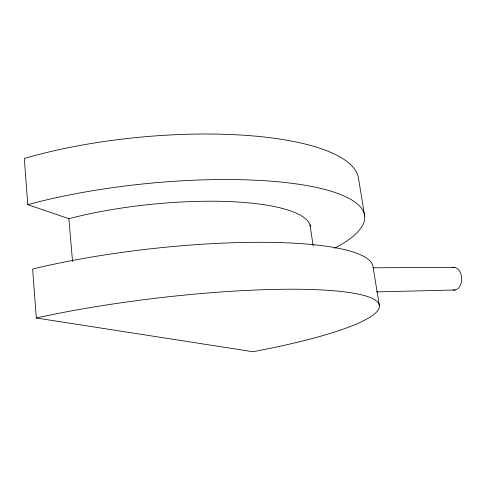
<?xml version="1.0" encoding="UTF-8"?>
<svg xmlns="http://www.w3.org/2000/svg" width="486" height="486" viewBox="0 0 486 486"><rect width="100%" height="100%" fill="white"/><g stroke="black" fill="none" stroke-linecap="round" stroke-linejoin="round"><path stroke-width="0.73" d="M376.565 291.886L455.157 289.99M373.291 267.804L454.446 267.355M36.316 318.002L252.969 351.73A221.282 33.789 -6.8 0 0 350.698 292.724A221.282 33.789 -6.8 0 0 36.316 318.002L32.629 269.031A218.973 42.823 -6.4 0 1 255.685 242.307A218.973 42.823 -6.4 0 1 373.09 267.282L379.438 305.955M364.7 216.118L358.644 179.213A213.761 62.639 -5.4 0 0 241.615 135.078A213.761 62.639 -5.4 0 0 24.3 158.472L27.775 204.649L68.878 218.682A157.154 39.166 -5.9 0 1 225.51 201.441A157.154 39.166 -5.9 0 1 310.402 226.403M310.025 224.994L313.166 246.019M68.878 218.682L72.56 261.541M27.775 204.649A215.936 54.462 -5.8 0 1 296.539 183.927A215.936 54.462 -5.8 0 1 334.629 248.225M452.393 267.47A11.403 7.867 88.6 0 1 461.724 278.405A11.403 7.867 88.6 0 1 453.098 290.039"/></g></svg>
